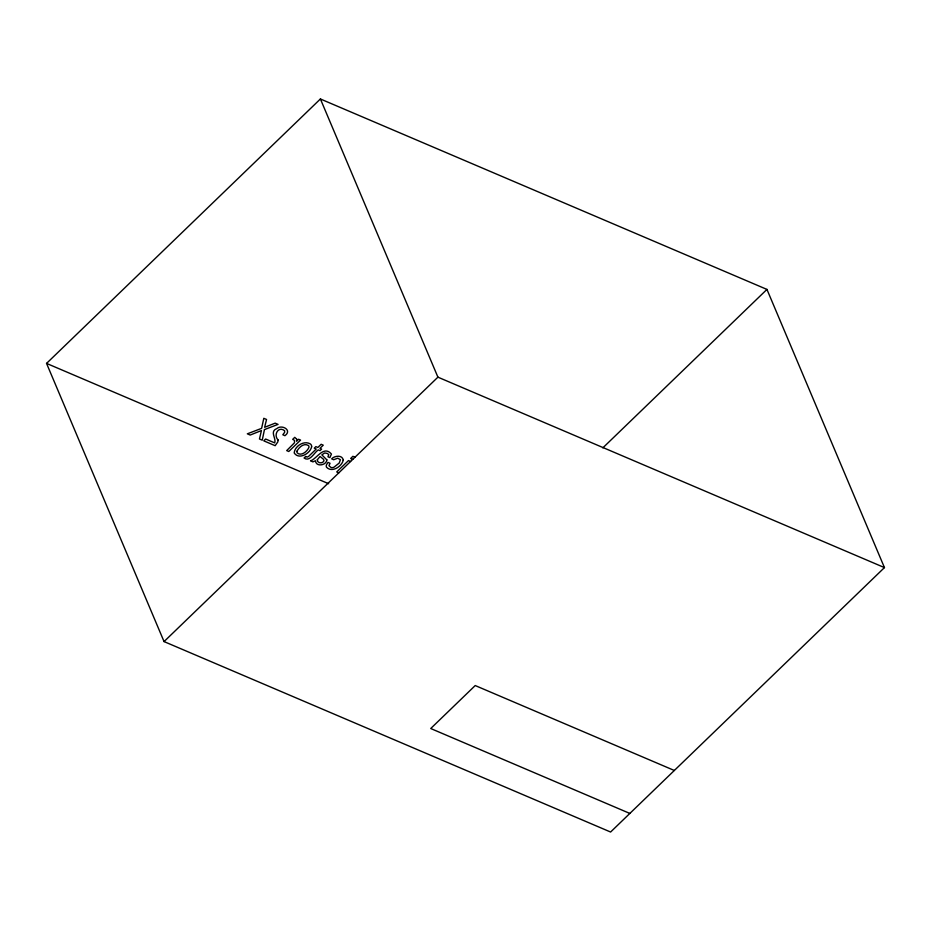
<?xml version="1.0" encoding="UTF-8"?>
<svg xmlns="http://www.w3.org/2000/svg" width="931" height="931" viewBox="0 0 931 931"><rect width="100%" height="100%" fill="white"/><g stroke="black" fill="none" stroke-linecap="round" stroke-linejoin="round"><path stroke-width="1.4" d="M46.55 363.404L320.404 98.977L766.946 289.413L884.45 567.596L610.596 832.023L164.054 641.587L46.55 363.404L328.643 483.713M164.054 641.587L437.919 377.16L884.45 567.596M602.834 447.869L766.946 289.413M355.014 457.202L352.907 456.306L350.65 458.471L352.768 459.379M350.568 461.497L348.462 460.589L336.708 471.947L338.814 472.843M674.335 770.472L475.217 685.553L430.727 728.519L629.845 813.438M320.404 98.977L437.919 377.16M296.814 439.316L296.558 441.224L298.595 439.257L300.573 440.095L288.761 451.5L286.69 450.604L294.452 442.819L294.557 440.41L292.671 439.351L294.766 437.326L296.814 439.316M326.874 459.891C326.478 465.453 315.737 467.257 315.516 460.729L312.886 461.881L310.547 460.857C316.831 458.855 323.685 444.983 331.424 454.037L329.877 457.61L327.933 456.784L328.783 454.712L327.34 453.444L324.71 452.955L321.858 454.852L326.874 459.891M278.125 440.014L277.822 441.888L275.145 445.693L263.787 440.84L265.661 439.036L274.703 442.888C276.426 438.175 269.362 431.472 276.868 428.563C281.86 424.152 292.543 430.227 284.933 435.685L282.815 434.777L284.63 432.356L284.63 430.75C278.439 425.653 273.062 435.01 278.125 440.014M317.32 459.728C316.912 463.394 322.836 463.999 324.011 460.787L323.523 459.274L320.066 456.481L317.32 459.728M264.462 429.575L262.239 440.188L259.47 439.001L261.425 430.564L250.183 435.045L247.332 433.823L261.611 428.353L263.81 418.31L266.545 419.474L264.648 427.294L275.18 423.151L278.055 424.385L264.462 429.575M343.236 460.228C341.77 466.594 331.855 472.983 326.548 467.234A6.156 3.887 -22.9 0 1 326.56 464.627L327.98 462.404L330.005 463.266L328.992 465.709L331.145 467.583A3.701 2.339 -22.9 0 0 333.973 467.199L339.233 463.021L340.409 459.716L337.72 458.18L333.67 459.739L331.645 458.867C334.532 455.562 342.643 454.7 343.236 460.228M311.629 446.787C310.244 453.606 298.804 460.112 294.196 452.955C294.778 446.077 303.995 440.177 310.302 443.924A7.401 4.678 -22.9 0 1 311.629 446.787M297.012 451.151L296.989 452.699C300.981 456.702 307.195 451.535 308.859 447.497A4.096 2.595 -22.9 0 0 308.277 445.437C303.843 442.76 298.909 447.357 297.012 451.151M305.636 456.516L304.065 458.017C309.93 462.404 314.294 452.187 318.332 449.929L320.008 450.639L321.626 449.079L319.95 448.358L323.255 445.181L321.148 444.285L317.855 447.462L315.877 446.624L314.259 448.183L316.226 449.033L308.522 456.469L307.253 457.086L305.636 456.516"/></g></svg>
